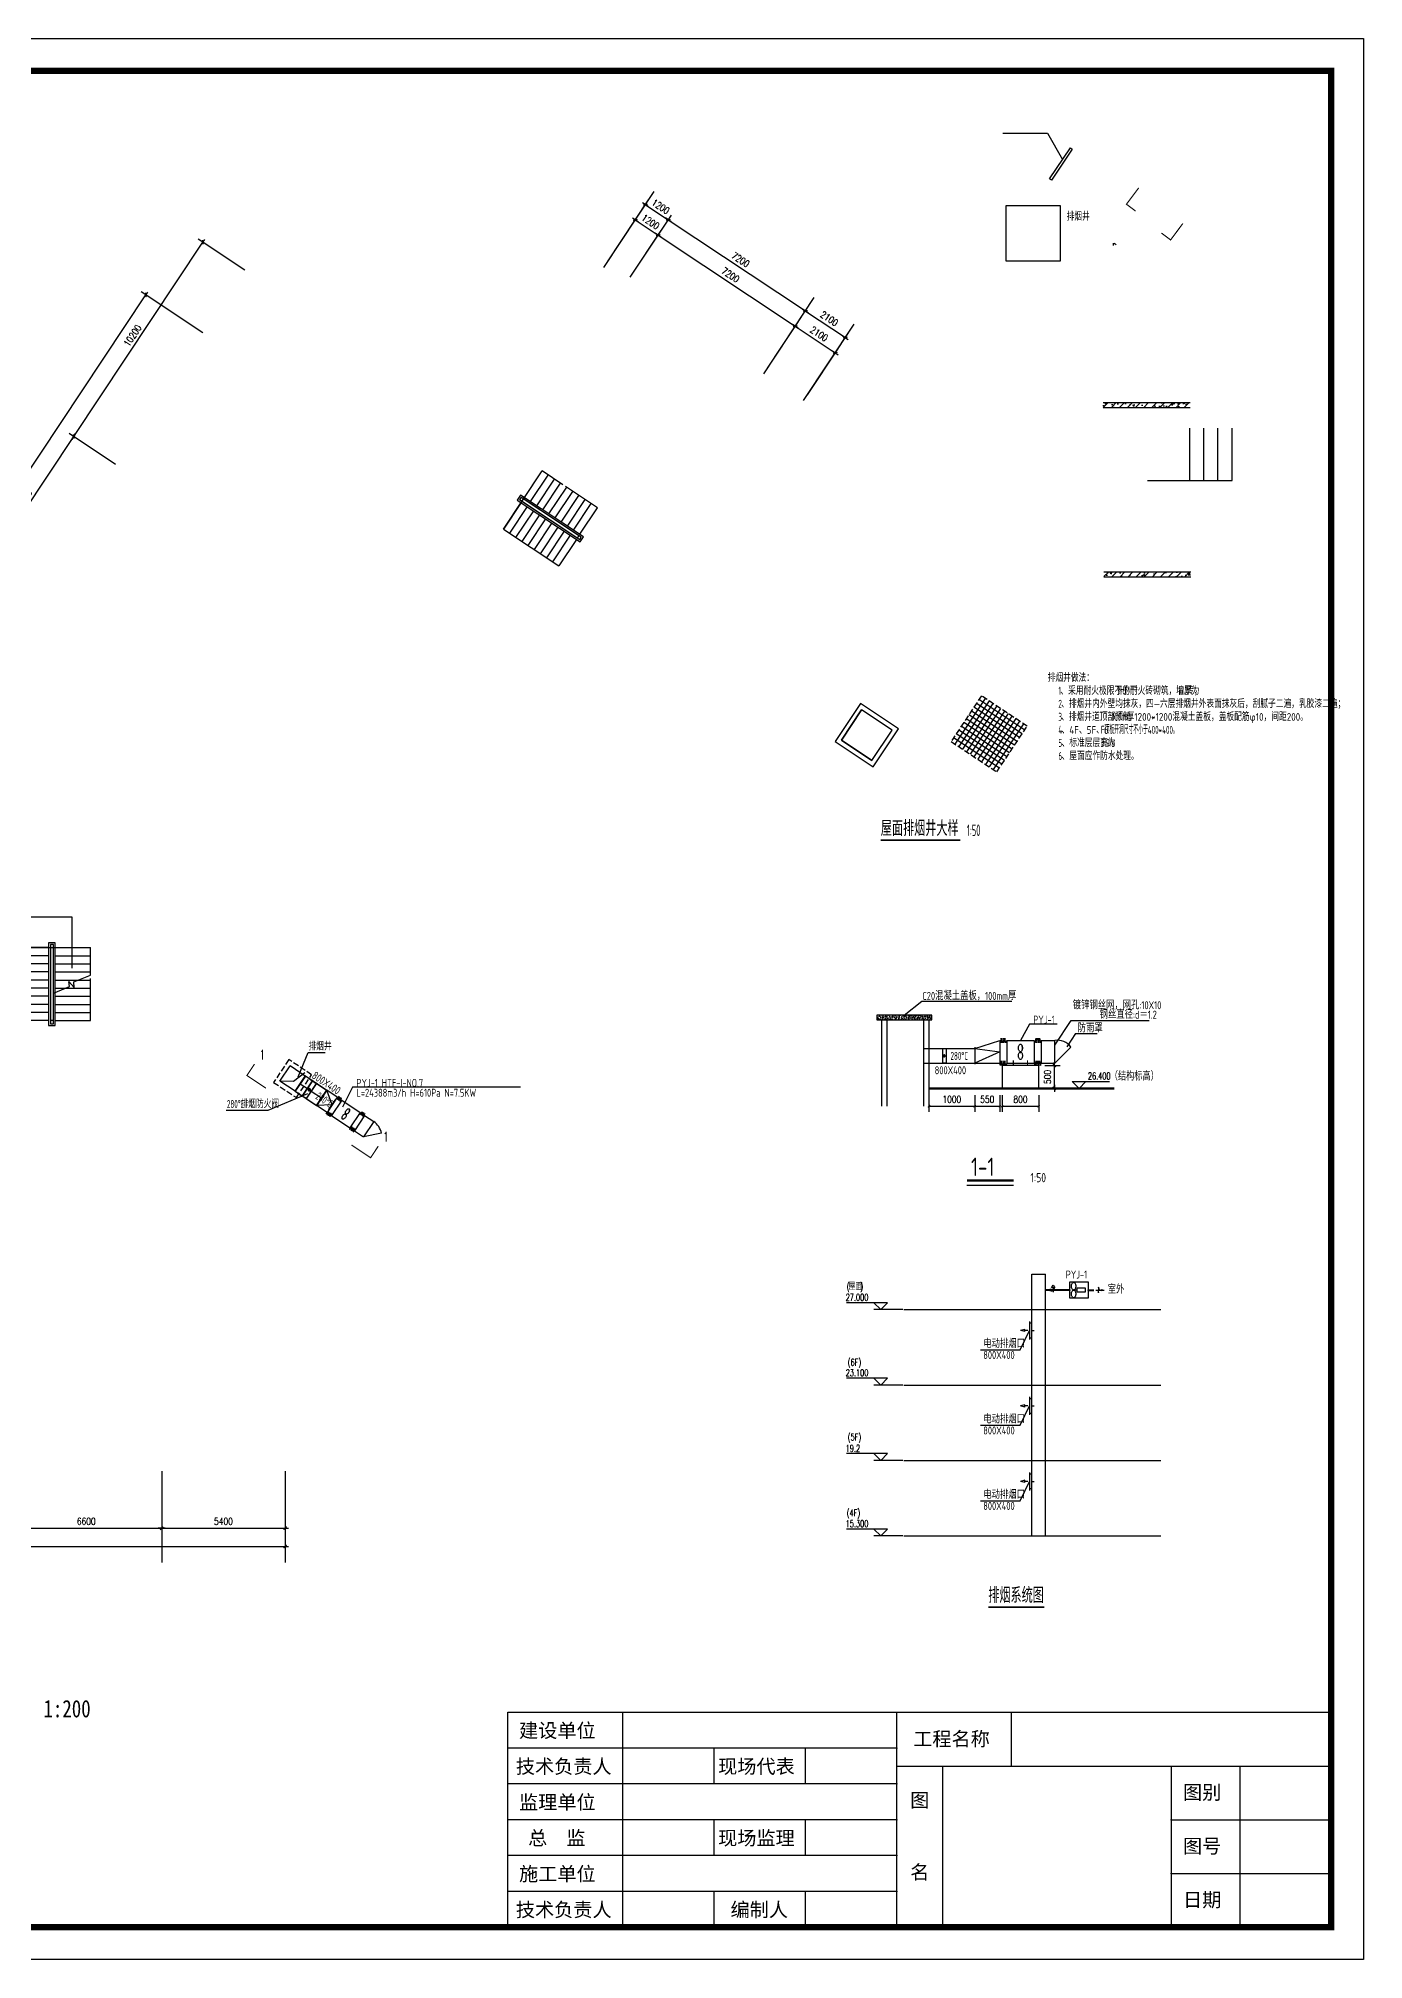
# Model space of a CAD drawing. Extents: x -149393 to 1177518, y -366685 to 296590.
# Drawn here: x 667901 to 725849, y -366143 to -282135 of the extents above; entities that cross this region are included whole.
import ezdxf
from ezdxf.enums import TextEntityAlignment as Align

# ---------------------------------------------------------------- set-up
doc = ezdxf.new("R2010")
doc.units = 0
doc.header["$LTSCALE"] = 1000
doc.header["$MEASUREMENT"] = 0
doc.linetypes.add('CENTER2', pattern=[1.125, 0.75, -0.125, 0.125, -0.125])
doc.linetypes.add('DASH', pattern=[0.35, 0.25, -0.1])
doc.layers.get('0').update_dxf_attribs({"linetype": 'CONTINUOUS'})
doc.layers.get('Defpoints').update_dxf_attribs({"linetype": 'CONTINUOUS'})
for name, color, linetype in [('A-WAL', 2, 'CONTINUOUS'), ('ACS_SFG_FK', 7, 'CONTINUOUS'), ('AXIS', 3, 'CONTINUOUS'), ('COLUMN', 9, 'CONTINUOUS'), ('DIM_ELEV', 3, 'CONTINUOUS'), ('DIM_SYMB', 3, 'CONTINUOUS'), ('DUCT-回风阀门', 7, 'CONTINUOUS'), ('DUCT-排烟中心线', 5, 'CENTER2'), ('DUCT-排烟法兰', 4, 'CONTINUOUS'), ('DUCT-排烟管', 2, 'CONTINUOUS'), ('DUCT-排烟管端线', 4, 'CONTINUOUS'), ('DUCT-排烟阀门', 7, 'CONTINUOUS'), ('DUCT-防排烟管设备', 7, 'CONTINUOUS'), ('JYFK', 2, 'CONTINUOUS'), ('PIPE-空冷凝水', 150, 'CENTER2'), ('PUB_DIM', 3, 'CONTINUOUS'), ('PUB_TEXT', 7, 'CONTINUOUS'), ('PUB_TITLE', 253, 'CONTINUOUS'), ('STAIR', 2, 'CONTINUOUS'), ('TEL_SYMB', 3, 'CONTINUOUS'), ('TH_TEXT', 7, 'CONTINUOUS'), ('WALL', 9, 'CONTINUOUS'), ('通风', 3, 'CONTINUOUS'), ('采暖', 6, 'CONTINUOUS'), ('防排烟', 3, 'CONTINUOUS')]:
    doc.layers.add(name, color=color, linetype=linetype)
doc.layers.add('DUCT-排风管', color=31, linetype='CONTINUOUS', lineweight=40)
doc.styles.add('_TCH_DIM', font='SIMPLEX', dxfattribs={"bigfont": 'GBCBIG'})
doc.styles.add('_TCH_LABEL', font='COMPLEX', dxfattribs={"bigfont": 'GBCBIG'})
doc.styles.add('_TEL_DIM', font='', dxfattribs={"width": 0.8, "height": 3.5})
doc.styles.add('_TXT', font='SIMPLEX.shx', dxfattribs={"width": 0.6})
doc.styles.add('DIM_FONT', font='SIMPLEX.shx', dxfattribs={"width": 0.8})
doc.styles.get("Standard").update_dxf_attribs({"font": 'gbenor.shx', "bigfont": 'gbcbig.shx'})
doc.styles.add('宋体', font='')
doc.styles.add('样式 1', font='TSSDENG', dxfattribs={"width": 0.8, "height": 3000, "bigfont": 'TSSDCHN'})
doc.styles.get('_TEL_DIM').set_extended_font_data('SimSun')
doc.styles.get('宋体').set_extended_font_data('SimSun')
doc.dimstyles.new('DIMN', dxfattribs={"dimtxt": 300, "dimasz": 1, "dimexe": 250, "dimexo": 300, "dimgap": 150, "dimtad": 1, "dimdec": 0, "dimdsep": 46, "dimtxsty": 'DIM_FONT', "dimblk": '_DIMX', "dimcen": 2.5, "dimclrt": 7, "dimadec": 0, "dimazin": 0, "dimtfac": 1, "dimtdec": 0, "dimtix": 1, "dimtmove": 2, "dimatfit": 3, "dimldrblk": '_DIMX', "dimfxl": 1, "dimtolj": 1, "dimarcsym": 0})
doc.dimstyles.new('DIMN$0', dxfattribs={"dimtxt": 300, "dimasz": 1, "dimexe": 250, "dimexo": 300, "dimgap": 150, "dimtad": 1, "dimdec": 0, "dimzin": 0, "dimdsep": 46, "dimtxsty": 'DIM_FONT', "dimblk": '_DIMX', "dimcen": 0.09, "dimclrt": 7, "dimadec": 0, "dimazin": 0, "dimtfac": 1, "dimtdec": 0, "dimtix": 1, "dimtmove": 2, "dimatfit": 3, "dimldrblk": '_DIMX', "dimfxl": 1, "dimtolj": 1, "dimtzin": 0, "dimarcsym": 0})

# ---------------------------------------------------------------- blocks, each defined once
blk = doc.blocks.new('_DIMX')
blk.add_line((-150, 0), (150, 0))
at = {"const_width": 50}
blk.add_lwpolyline([(-70, -70), (70, 70)], dxfattribs=at)
blk = doc.blocks.new('TRUIO')
at = {"layer": '通风'}
for p, q in [((115223, 200785), (115223, 200285)), ((115373, 200785), (115373, 200285)), ((115373, 200785), (115973, 200785)), ((115973, 200785), (115973, 200285)), ((116123, 200785), (116123, 200285)), ((115373, 200285), (115973, 200285))]:
    blk.add_line(p, q, dxfattribs=at)
at = {"layer": '通风', "extrusion": (0, 0, -1)}
for centre, major_axis, start_param, end_param in [((115795, 200619), (165, 0), 3.141593, 3.349067), ((115795, 200619), (-165, 0), -0.207474, 0), ((115795, 200453), (165, 0), 3.141593, 3.349067), ((115795, 200453), (-165, 0), -0.207474, 0), ((115734, 200632), (103, 0), 3.349067, 3.611778), ((115734, 200607), (-103, 0), -0.470186, -0.207474), ((115734, 200465), (103, 0), 3.349067, 3.611778), ((115734, 200440), (-103, 0), -0.470186, -0.207474), ((115696, 200651), (-60.4, 0), 0.470186, 0.886939), ((115696, 200588), (60.4, 0), 2.254653, 2.671407), ((115696, 200484), (-60.4, 0), 0.470186, 0.886939), ((115696, 200421), (60.4, 0), 2.254653, 2.671407), ((115673, 200680), (23, 0), 4.028532, 4.712389), ((115673, 200559), (-23, 0), -1.570796, -0.886939), ((115673, 200513), (23, 0), 4.028532, 4.712389), ((115673, 200392), (-23, 0), -1.570796, -0.886939), ((115673, 200680), (-23, 0), 1.570796, 2.254653), ((115673, 200559), (-23, 0), 4.028532, 4.712389), ((115673, 200513), (23, 0), 4.712389, 5.396246), ((115673, 200392), (23, 0), 0.886939, 1.570796), ((115649, 200651), (60.4, 0), -0.886939, -0.470186), ((115649, 200588), (-60.4, 0), 3.611778, 4.028532), ((115649, 200484), (60.4, 0), -0.886939, -0.470186), ((115649, 200421), (-60.4, 0), 3.611778, 4.028532), ((115611, 200632), (103, 0), -0.470186, -0.207474), ((115611, 200607), (-103, 0), 3.349067, 3.611778), ((115611, 200465), (103, 0), -0.470186, -0.207474), ((115611, 200440), (-103, 0), 3.349067, 3.611778), ((115551, 200619), (-165, 0), 2.934119, 3.141593), ((115551, 200619), (165, 0), 0, 0.207474), ((115551, 200453), (-165, 0), 2.934119, 3.141593), ((115551, 200453), (165, 0), 0, 0.207474)]:
    blk.add_ellipse(centre, major_axis=major_axis, ratio=0.986111, start_param=start_param, end_param=end_param, dxfattribs=at)
at = {"layer": '通风'}
for centre, major_axis, start_param, end_param in [((115611, 200632), (-103, 0), 3.349067, 3.611778), ((115551, 200619), (-165, 0), 3.141593, 3.349067), ((115551, 200619), (165, 0), -0.207474, 0)]:
    blk.add_ellipse(centre, major_axis=major_axis, ratio=0.986111, start_param=start_param, end_param=end_param, dxfattribs=at)
blk.add_point((115673, 200524), dxfattribs=at)
at = {"layer": '采暖'}
for p, q in [((115233, 200735), (115223, 200785)), ((115253, 200835), (115233, 200735)), ((115273, 200735), (115253, 200835)), ((115293, 200835), (115273, 200735)), ((115313, 200735), (115293, 200835)), ((115333, 200835), (115313, 200735)), ((115353, 200735), (115333, 200835)), ((115373, 200785), (115353, 200735)), ((115973, 200785), (115993, 200735)), ((115993, 200735), (116013, 200835)), ((116013, 200835), (116033, 200735)), ((116033, 200735), (116053, 200835)), ((116053, 200835), (116073, 200735)), ((116073, 200735), (116093, 200835)), ((116093, 200835), (116113, 200735)), ((116113, 200735), (116123, 200785)), ((115233, 200235), (115223, 200285)), ((115253, 200335), (115233, 200235)), ((115273, 200235), (115253, 200335)), ((115293, 200335), (115273, 200235)), ((115313, 200235), (115293, 200335)), ((115333, 200335), (115313, 200235)), ((115353, 200235), (115333, 200335)), ((115373, 200285), (115353, 200235)), ((115973, 200285), (115993, 200235)), ((115993, 200235), (116013, 200335)), ((116013, 200335), (116033, 200235)), ((116033, 200235), (116053, 200335)), ((116053, 200335), (116073, 200235)), ((116073, 200235), (116093, 200335)), ((116093, 200335), (116113, 200235)), ((116113, 200235), (116123, 200285))]:
    blk.add_line(p, q, dxfattribs=at)
blk = doc.blocks.new('_ArchTick')
at = {"color": 0, "linetype": 'ByBlock', "const_width": 0.4}
blk.add_lwpolyline([(-0.5, -0.5), (0.5, 0.5)], dxfattribs=at)
blk = doc.blocks.new('*D774')
at = {"layer": 'Defpoints', "color": 0, "transparency": 16777216}
for p in [(706844, -328049), (708844, -328049), (708844, -328825)]:
    blk.add_point(p, dxfattribs=at)
at = {"layer": 'PUB_DIM', "color": 0, "lineweight": -2, "transparency": 16777216}
for p, q in [((706844, -328349), (706844, -329075)), ((708844, -328349), (708844, -329075)), ((706844, -328825), (708844, -328825))]:
    blk.add_line(p, q, dxfattribs=at)
at = {"layer": 'PUB_DIM', "color": 0, "lineweight": -2, "transparency": 16777216, "xscale": 100, "yscale": 100, "zscale": 100, "rotation": 180}
blk.add_blockref('_ArchTick', (706844, -328825), dxfattribs=at)
at = {"layer": 'PUB_DIM', "color": 0, "lineweight": -2, "transparency": 16777216, "xscale": 100, "yscale": 100, "zscale": 100}
blk.add_blockref('_ArchTick', (708844, -328825), dxfattribs=at)
at = {"layer": 'PUB_DIM', "color": 7, "transparency": 16777216, "insert": (707844, -328525), "char_height": 300, "attachment_point": 5, "style": 'DIM_FONT'}
blk.add_mtext('\\A1;1000', dxfattribs=at)
blk = doc.blocks.new('*D679')
at = {"layer": 'Defpoints', "color": 0, "transparency": 16777216}
for p in [(708844, -328049), (709944, -328049), (709944, -328825)]:
    blk.add_point(p, dxfattribs=at)
at = {"layer": 'PUB_DIM', "color": 0, "lineweight": -2, "transparency": 16777216}
for p, q in [((708844, -328349), (708844, -329075)), ((709944, -328349), (709944, -329075)), ((708844, -328825), (709944, -328825))]:
    blk.add_line(p, q, dxfattribs=at)
at = {"layer": 'PUB_DIM', "color": 0, "lineweight": -2, "transparency": 16777216, "xscale": 100, "yscale": 100, "zscale": 100, "rotation": 180}
blk.add_blockref('_ArchTick', (708844, -328825), dxfattribs=at)
at = {"layer": 'PUB_DIM', "color": 0, "lineweight": -2, "transparency": 16777216, "xscale": 100, "yscale": 100, "zscale": 100}
blk.add_blockref('_ArchTick', (709944, -328825), dxfattribs=at)
at = {"layer": 'PUB_DIM', "color": 7, "transparency": 16777216, "insert": (709394, -328525), "char_height": 300, "attachment_point": 5, "style": 'DIM_FONT'}
blk.add_mtext('\\A1;550', dxfattribs=at)
blk = doc.blocks.new('*D775')
at = {"layer": 'Defpoints', "color": 0, "transparency": 16777216}
for p in [(710044, -328049), (711644, -328049), (711644, -328825)]:
    blk.add_point(p, dxfattribs=at)
at = {"layer": 'PUB_DIM', "color": 0, "lineweight": -2, "transparency": 16777216}
for p, q in [((710044, -328349), (710044, -329075)), ((711644, -328349), (711644, -329075)), ((710044, -328825), (711644, -328825))]:
    blk.add_line(p, q, dxfattribs=at)
at = {"layer": 'PUB_DIM', "color": 0, "lineweight": -2, "transparency": 16777216, "xscale": 100, "yscale": 100, "zscale": 100, "rotation": 180}
blk.add_blockref('_ArchTick', (710044, -328825), dxfattribs=at)
at = {"layer": 'PUB_DIM', "color": 0, "lineweight": -2, "transparency": 16777216, "xscale": 100, "yscale": 100, "zscale": 100}
blk.add_blockref('_ArchTick', (711644, -328825), dxfattribs=at)
at = {"layer": 'PUB_DIM', "color": 7, "transparency": 16777216, "insert": (710844, -328525), "char_height": 300, "attachment_point": 5, "style": 'DIM_FONT'}
blk.add_mtext('\\A1;800', dxfattribs=at)
blk = doc.blocks.new('yruiokiio')
for p, q in [((201710, 121442, 2600), (201710, 122072, 2600)), ((201710, 122072, 2600), (201810, 122072, 2600)), ((201810, 122150, 2600), (201810, 121363, 2600)), ((201710, 121757, 2600), (201610, 121757, 2600)), ((201810, 121442, 2600), (201710, 121442, 2600)), ((201879, 121757, 2600), (202022, 121757, 2600)), ((202022, 121707, 2600), (202022, 121806, 2600)), ((202022, 121806, 2600), (202207, 121757, 2600)), ((202022, 121707, 2600), (202207, 121757, 2600))]:
    blk.add_line(p, q)
blk = doc.blocks.new('SFFH3')
for p, q in [((-4, 0.3), (-5.8, 0)), ((-4, -0.3), (-5.8, 0)), ((-4, 0), (-4, 0.3)), ((0, 0), (-4, 0)), ((-4, 0), (-4, -0.3)), ((-1.9, 2), (-1.9, 0)), ((-1.4, 0), (-1.9, 2)), ((-2.4, 0), (-1.9, -2)), ((-1.9, -2), (-1.9, 0))]:
    blk.add_line(p, q)
blk = doc.blocks.new('$轴流风机$00000011')
for p, q in [((-500, 500, 0), (-500, -500, 0)), ((500, 500, 0), (-500, 500, 0)), ((-339, 135, 0), (-339, -135, 0)), ((88, 135, 0), (-339, 135, 0)), ((88, -135, 0), (88, 135, 0)), ((88, 0, 0), (288, 0, 0)), ((500, -500, 0), (500, 500, 0)), ((-500, -500, 0), (500, -500, 0)), ((-339, -135, 0), (88, -135, 0))]:
    blk.add_line(p, q)
for centre, radius, start, end in [((633, 238, 0), 465, 168.11261, 180), ((633, 238, 0), 465, 180, 191.88739), ((462, 274, 0), 291, 153.06034, 168.11261), ((462, 202, 0), 291, 191.88739, 206.93966), ((355, 329, 0), 170, 129.18213, 153.06034), ((355, 148, 0), 170, 206.93966, 230.81787), ((288, 410, 0), 64.8, 90, 129.18213), ((288, 66, 0), 64.8, 230.81787, 270), ((288, 410, 0), 64.8, 50.81787, 90), ((288, 66, 0), 64.8, 270, 309.18213), ((222, 329, 0), 170, 26.93966, 50.81787), ((222, 148, 0), 170, 309.18213, 333.06034), ((115, 274, 0), 291, 11.88739, 26.93966), ((115, 202, 0), 291, 333.06034, 348.11261), ((-56, 238, 0), 465, 0, 11.88739), ((-56, 238, 0), 465, 348.11261, 0), ((633, -238, 0), 465, 168.11261, 180), ((633, -238, 0), 465, 180, 191.88739), ((462, -202, 0), 291, 153.06034, 168.11261), ((462, -274, 0), 291, 191.88739, 206.93966), ((355, -148, 0), 170, 129.18213, 153.06034), ((355, -329, 0), 170, 206.93966, 230.81787), ((288, -66, 0), 64.8, 90, 129.18213), ((288, -410, 0), 64.8, 230.81787, 270), ((288, -66, 0), 64.8, 50.81787, 90), ((288, -410, 0), 64.8, 270, 309.18213), ((222, -148, 0), 170, 26.93966, 50.81787), ((222, -329, 0), 170, 309.18213, 333.06034), ((115, -202, 0), 291, 11.88739, 26.93966), ((115, -274, 0), 291, 333.06034, 348.11261), ((-56, -238, 0), 465, 0, 11.88739), ((-56, -238, 0), 465, 348.11261, 0)]:
    blk.add_arc(centre, radius, start, end)
for p in [(-500, 0, 0), (500, 0, 0)]:
    blk.add_point(p)
blk = doc.blocks.new('_FZHK')
blk.add_lwpolyline([(-0.5, -0.5), (0.5, -0.5), (0.5, 0.5), (-0.5, 0.5)], close=True)
blk = doc.blocks.new('会签栏')
at = {"layer": 'PUB_TITLE', "color": 4, "lineweight": 30}
blk.add_lwpolyline([(-18000, 0), (-18000, 4700), (0, 4700)], dxfattribs=at)
at = {"layer": 'PUB_TITLE', "color": 4}
for points in [[(-15500, 4700), (-15500, 0)], [(-9500, 0), (-9500, 4700)], [(-7000, 4700), (-7000, 3525)], [(-9500, 3917), (-18000, 3917)], [(-13500, 3917), (-13500, 3133)], [(-11500, 3917), (-11500, 3133)], [(-9500, 3525), (0, 3525)], [(-8500, 3525), (-8500, 0)], [(-3500, 3525), (-3500, 0)], [(-2000, 3525), (-2000, 0)], [(-9500, 3133), (-18000, 3133)], [(-9500, 2350), (-18000, 2350)], [(-13500, 2350), (-13500, 1567)], [(-11500, 2350), (-11500, 1567)], [(-3500, 2350), (0, 2350)], [(-9500, 1567), (-18000, 1567)], [(-3500, 1175), (0, 1175)], [(-9500, 783), (-18000, 783)], [(-13500, 783), (-13500, 0)], [(-11500, 783), (-11500, 0)]]:
    blk.add_lwpolyline(points, dxfattribs=at)
at = {"layer": 'PUB_TITLE'}
for p in [(-9500, 3917), (-9500, 3133), (-9500, 2350), (-9500, 1567), (-3500, 1175), (-9500, 783)]:
    blk.add_point(p, dxfattribs=at)
at = {"layer": 'PUB_TITLE', "color": 4}
blk.add_point((-3500, 2350), dxfattribs=at)
at = {"lineweight": -3, "style": '宋体'}
for s, p in [('建设单位', (-17758, 4147)), ('工程名称', (-9140, 3965)), ('技术负责人', (-17828, 3363)), ('现场代表', (-13405, 3363)), ('图', (-9206, 2624)), ('图别', (-3241, 2796)), ('监理单位', (-17758, 2580)), ('总  监', (-17560, 1797)), ('现场监理', (-13405, 1797)), ('图号', (-3241, 1621)), ('施工单位', (-17758, 1013)), ('名', (-9206, 1049)), ('技术负责人', (-17828, 230)), ('编制人', (-13134, 230)), ('日期', (-3241, 446))]:
    blk.add_text(s, height=307, dxfattribs=at).set_placement(p)
blk = doc.blocks.new('dfhgfjghkhjk')
at = {"color": 59}
for p, q in [((1120286.6, -77836.9), (1122062, -77836.9)), ((1122062, -77836.9), (1122062, -80086.5))]:
    blk.add_line(p, q, dxfattribs=at)
at = {"layer": 'AXIS'}
for p, q in [((1145316.4, -49445.7), (1147530, -46114)), ((1152313, -54094.2), (1154526.5, -50762.5)), ((1154062.1, -55256.3), (1156275.7, -51924.6)), ((1125989.2, -102074.4), (1125989.2, -106074.4)), ((1131389.2, -102074.4), (1131389.2, -106074.4))]:
    blk.add_line(p, q, dxfattribs=at)
at = {"layer": 'STAIR', "color": 59}
for p, q in [((1140930.1, -60887.9), (1142623.5, -58339.1)), ((1141849.5, -59504), (1142623.5, -58339.1)), ((1142118.3, -59682.6), (1142892.3, -58517.7)), ((1142387.2, -59861.2), (1143161.1, -58696.3)), ((1143537.7, -58946.5), (1142623.5, -58339.1)), ((1141685.3, -59394.8), (1141539.7, -59613.9)), ((1141539.7, -59613.9), (1144287.6, -61439.6)), ((1141705.3, -59494.3), (1141639.2, -59593.8)), ((1141639.2, -59593.8), (1144267.5, -61340.1)), ((1144433.1, -61220.5), (1141685.3, -59394.8)), ((1144333.7, -61240.6), (1141705.3, -59494.3)), ((1143207.9, -60492.6), (1141809.8, -59563.7)), ((1142656, -60039.8), (1143429.9, -58874.9)), ((1142924.8, -60218.4), (1143698.7, -59053.5)), ((1143193.6, -60397), (1143967.5, -59232.1)), ((1143462.4, -60575.6), (1144236.3, -59410.7)), ((1145042.8, -59946.5), (1143644.7, -59017.7)), ((1143731.2, -60754.2), (1144505.1, -59589.3)), ((1141704, -59723), (1140930.1, -60887.9)), ((1141972.8, -59901.6), (1141198.9, -61066.5)), ((1142241.6, -60080.2), (1141467.7, -61245.1)), ((1142510.4, -60258.8), (1141736.5, -61423.7)), ((1141743.7, -59663.3), (1144163, -61270.7)), ((1142779.3, -60437.4), (1142005.3, -61602.3)), ((1144000, -60932.8), (1144774, -59767.9)), ((1144268.8, -61111.4), (1145042.8, -59946.5)), ((1140930.1, -60887.9), (1143349.4, -62495.3)), ((1143048.1, -60616), (1142274.1, -61780.9)), ((1143316.9, -60794.6), (1142542.9, -61959.5)), ((1143585.7, -60973.2), (1142811.8, -62138.1)), ((1143854.5, -61151.8), (1143080.6, -62316.7)), ((1144229.1, -61171.1), (1143314.9, -60563.7)), ((1144229.1, -61171.1), (1144163, -61270.7)), ((1144267.5, -61340.1), (1144333.7, -61240.6)), ((1144287.6, -61439.6), (1144433.1, -61220.5)), ((1144123.3, -61330.4), (1143349.4, -62495.3)), ((1121044.8, -79185.4), (1119509.2, -79185.4)), ((1119509.2, -79185.4), (1122869.2, -79185.4)), ((1121044.8, -79539.8), (1119509.2, -79539.8)), ((1121333.5, -78968.9), (1121044.8, -78968.9)), ((1121044.8, -78968.9), (1121044.8, -82591.4)), ((1121254.8, -79047.6), (1121123.5, -79047.6)), ((1121123.5, -79047.6), (1121123.5, -82512.6)), ((1121123.5, -79185.4), (1121123.5, -82374.8)), ((1121254.8, -82512.6), (1121254.8, -79047.6)), ((1121254.8, -81028.5), (1121254.8, -79185.4)), ((1121333.5, -82591.4), (1121333.5, -78968.9)), ((1121333.5, -79185.4), (1122869.2, -79185.4)), ((1121333.5, -79539.8), (1122869.2, -79539.8)), ((1122869.2, -80390.6), (1122869.2, -79185.4)), ((1121044.8, -79894.2), (1119509.2, -79894.2)), ((1121044.8, -80248.6), (1119509.2, -80248.6)), ((1121044.8, -80602.9), (1119509.2, -80602.9)), ((1121333.5, -79894.2), (1122869.2, -79894.2)), ((1121333.5, -80248.6), (1122869.2, -80248.6)), ((1121333.5, -80602.9), (1122331.8, -80602.9)), ((1122139.5, -80678.9), (1122869.2, -80390.6)), ((1122331.8, -80602.9), (1122869.2, -80602.9)), ((1122869.2, -82374.8), (1122869.2, -80531.7)), ((1121044.8, -80957.3), (1119509.2, -80957.3)), ((1121044.8, -81311.7), (1119509.2, -81311.7)), ((1121254.8, -81169.6), (1121960.1, -80890.9)), ((1121254.8, -82374.8), (1121254.8, -81169.6)), ((1121333.5, -80957.3), (1121792.1, -80957.3)), ((1121333.5, -81311.7), (1122869.2, -81311.7)), ((1121792.1, -80957.3), (1122869.2, -80957.3)), ((1121960.1, -80890.9), (1121933.3, -80658.3)), ((1121933.3, -80658.3), (1122167.5, -80922.4)), ((1122167.5, -80922.4), (1122139.5, -80678.9)), ((1121044.8, -81666.1), (1119509.2, -81666.1)), ((1121044.8, -82020.4), (1119509.2, -82020.4)), ((1121333.5, -81666.1), (1122869.2, -81666.1)), ((1121333.5, -82020.4), (1122869.2, -82020.4)), ((1121044.8, -82374.8), (1119509.2, -82374.8)), ((1121044.8, -82591.4), (1121333.5, -82591.4)), ((1121254.8, -82374.8), (1121123.5, -82374.8)), ((1121123.5, -82512.6), (1121254.8, -82512.6)), ((1121333.5, -82374.8), (1122869.2, -82374.8))]:
    blk.add_line(p, q, dxfattribs=at)
at = {"layer": 'TEL_SYMB', "color": 59}
for points in [[(1144770.4, -60648.1, 0, 0, 0), (1143859.4, -60042.9, 95.6, 0, 0), (1143560.7, -59844.4, 0, 0, 0)], [(1122062, -78577.4, 0, 0, 0), (1122062, -79778.3, 105, 0, 0), (1122062, -80172, 0, 0, 0)], [(1122062, -82552, 0, 0, 0), (1122062, -81351.1, 105, 0, 0), (1122062, -80957.3, 0, 0, 0)]]:
    blk.add_lwpolyline(points, format="xyseb", dxfattribs=at)
at = {"layer": 'AXIS'}
for p1, p2, distance in [((1145316.4, -49445.7), (1146315.9, -50109.7), 3300), ((1145316.4, -49445.7), (1146315.9, -50109.7), 2500), ((1146315.9, -50109.7), (1152313, -54094.2), 3300), ((1146315.9, -50109.7), (1152313, -54094.2), 2500), ((1124225.9, -58217.8), (1129870.5, -49722), 2500), ((1116589.1, -69712.2), (1128044.3, -52470.7), 3300), ((1152313, -54094.2), (1154062.1, -55256.3), 3300), ((1152313, -54094.2), (1154062.1, -55256.3), 2500), ((1120407.5, -63965), (1124225.9, -58217.8), 2500), ((1107389.2, -102074.4), (1131389.2, -102074.4), -3300), ((1119389.2, -102074.4), (1125989.2, -102074.4), -2500), ((1125989.2, -102074.4), (1131389.2, -102074.4), -2500)]:
    blk.add_aligned_dim(p1=p1, p2=p2, distance=distance, dimstyle='DIMN', dxfattribs=at).render()

msp = doc.modelspace()

# ---------------------------------------------------------------- hatches: boundary and pattern name
h = msp.add_hatch()
h.set_pattern_fill('钢筋混凝土', color=256, scale=100)
h.set_pattern_definition([(45, (474159.18, -298164.95), (-176.7767, 176.7767), []), (50, (474159.2, -298164.95), (717.2602, -62.7521), [75, -825]), (355, (474159.2, -298164.95), (-138.7513, 752.1921), [60, -660]), (100.4514, (474218.96, -298170.2), (578.5094, 689.4395), [63.7402, -701.1421]), (46.1842, (474159.2, -297964.95), (1067.241, -165.519), [112.5, -1237.5]), (96.6356, (474248.1, -297978.7), (934.6627, 974.118), [95.6103, -1051.713]), (351.1842, (474159.2, -297965), (934.662, 974.1186), [90, -990]), (21, (474259.2, -298014.95), (596.907, -402.6189), [75, -825]), (326, (474259.2, -298014.95), (243.3153, 725.15), [60, -660]), (71.4514, (474308.9, -298048.5), (840.2226, 322.5305), [63.7402, -701.1421]), (37.5, (474159.18, -298164.95), (12.15986, 332.89385), [0, -652, 0, -670, 0, -662.5]), (7.5, (474159.2, -298164.95), (263.06954, 394.4117), [0, -382, 0, -637, 0, -252.5]), (327.5, (473936.18, -298164.95), (533.82244, -22.55487), [0, -250, 0, -780, 0, -1035]), (317.5, (473836.2, -298164.95), (583.1862, 100.105), [0, -325, 0, -518, 0, -735])])
h.paths.add_polyline_path([(718267.2, -298074.2), (714462.5, -298074.2), (714462.5, -298274.2), (718267.2, -298274.2)])
h.paths.add_polyline_path([(718299.9, -305474.2), (714495.1, -305474.2), (714495.1, -305674.2), (718299.9, -305674.2)])
h = msp.add_hatch()
h.set_pattern_fill('混凝土', color=256, scale=20)
h.set_pattern_definition([(50, (98804.64, -334198.67), (143.452037, -12.550427), [15, -165]), (355, (98804.64, -334198.67), (-27.750267, 150.438427), [12, -132]), (100.4514, (98816.6, -334199.71), (115.701876, 137.887908), [12.748038, -140.228422]), (46.1842, (98804.64, -334158.67), (213.44821, -33.103803), [22.5, -247.5]), (96.6356, (98822.43, -334161.43), (186.93254, 194.823574), [19.12206, -210.3426]), (351.1842, (98804.64, -334158.67), (186.93239, 194.82372), [18, -198]), (21, (98824.64, -334168.67), (119.38141, -80.523778), [15, -165]), (326, (98824.64, -334168.67), (48.663066, 145.03001), [12, -132]), (71.4514, (98834.59, -334175.38), (168.044526, 64.5061), [12.748038, -140.228422]), (37.5, (98804.64, -334198.667), (2.431971, 66.5787708), [0, -130.4, 0, -134, 0, -132.5]), (7.5, (98804.64, -334198.67), (52.6139075, 78.882342), [0, -76.4, 0, -127.4, 0, -50.5]), (327.5, (98760.04, -334198.67), (106.764487, -4.5109743), [0, -50, 0, -156, 0, -207]), (317.5, (98740.04, -334198.67), (116.637234, 20.020996), [0, -65, 0, -103.6, 0, -147])])
h.paths.add_polyline_path([(706964.4, -325048.6), (706964.4, -324848.6), (704564.4, -324848.6), (704564.4, -325048.6)])

# ---------------------------------------------------------------- linework, layer by layer
for p, q in [((718267.2, -298074.2), (714462.5, -298074.2)), ((714462.5, -298274.2), (718267.2, -298274.2)), ((718299.9, -305474.2), (714495.1, -305474.2)), ((714495.1, -305674.2), (718299.9, -305674.2))]:
    msp.add_line(p, q)
at = {"color": 252}
for p, q in [((713407.8, -328048.6), (713107.8, -327748.6)), ((713107.8, -327748.6), (714735.6, -327748.6)), ((713407.8, -328048.6), (713707.8, -327748.6))]:
    msp.add_line(p, q, dxfattribs=at)
for points in [[(710075.5, -286281.2), (712026.6, -286281.2), (712685.6, -287429.8)], [(714902.2, -291094.8), (714902.2, -291194.8)], [(714947.6, -291094.8), (715030.2, -291151.1)], [(718247.3, -301462.8), (718247.3, -299184.2)], [(718863.6, -301462.8), (718863.6, -299184.2)], [(719479.9, -301462.8), (719479.9, -299184.2)], [(720096.1, -301462.8), (720096.1, -299184.2)], [(716407.1, -301462.8), (720096.1, -301462.8)], [(705764.4, -324848.6), (706536.4, -324233.9), (710466.4, -324233.9)], [(679256.3, -327544.7), (679694.2, -326480.3), (680445.7, -326480.3)], [(679544.1, -327371.1), (679544.1, -327371.1), (679054.6, -327745.5), (678463.3, -327732.9)], [(679665.8, -328289.5), (677926.7, -329020.9), (676105.6, -329020.9)]]:
    msp.add_lwpolyline(points)
msp.add_lwpolyline([(713027.4, -286915.4), (713110.7, -286970.8), (712203.1, -288336.8), (712119.8, -288281.4)], close=True)
msp.add_arc((682025.6, -330228.8), 909.3, 14.208113, 53.591887)
at = {"layer": 'DIM_ELEV'}
for p, q in [((705033.1, -337419.8), (703233.1, -337419.8)), ((704733.1, -337719.8), (704433.1, -337419.8)), ((704733.1, -337719.8), (705033.1, -337419.8)), ((705701.9, -337719.8), (704433.1, -337719.8)), ((705033.1, -340719.8), (703233.1, -340719.8)), ((704733.1, -341019.8), (704433.1, -340719.8)), ((705701.9, -341019.8), (704433.1, -341019.8)), ((704733.1, -341019.8), (705033.1, -340719.8)), ((705033.1, -344019.8, -5541.1), (703233.1, -344019.8, -5541.1)), ((704733.1, -344319.8, -5541.1), (704433.1, -344019.8, -5541.1)), ((705701.9, -344319.8, -5541.1), (704433.1, -344319.8, -5541.1)), ((704733.1, -344319.8, -5541.1), (705033.1, -344019.8, -5541.1)), ((705033.1, -347319.8), (703233.1, -347319.8)), ((704733.1, -347619.8), (704433.1, -347319.8)), ((705701.9, -347619.8), (704433.1, -347619.8)), ((704733.1, -347619.8), (705033.1, -347319.8))]:
    msp.add_line(p, q, dxfattribs=at)
at = {"layer": 'DIM_SYMB'}
for points, const_width in [([(716016.4, -288669.9), (715481.3, -289385.6), (715881.7, -289685)], 50), ([(717010.2, -290645.3), (717410.7, -290944.7), (717945.8, -290229)], 50), ([(704737.7, -317195.9), (708221.3, -317195.9)], 70), ([(677849.3, -328037.9), (677016.4, -327484.5), (677348.4, -326984.7)], 50), ([(682759.4, -330579.8), (682427.3, -331079.5), (681594.4, -330526.2)], 50), ([(709437.7, -350734.2), (711893.6, -350734.2)], 70)]:
    msp.add_lwpolyline(points, dxfattribs=dict(at, const_width=const_width))
at = {"layer": 'DUCT-回风阀门'}
for p, q in [((679598.9, -328487.4), (679332.3, -328310.3)), ((679775, -327644), (680041.6, -327821))]:
    msp.add_line(p, q, dxfattribs=at)
at = {"layer": 'DUCT-排烟中心线'}
for p, q in [((679352.1, -327843.2), (679663.3, -328051.5)), ((679829.9, -328163), (680282.9, -328466.2))]:
    msp.add_line(p, q, dxfattribs=at)
at = {"layer": 'DUCT-排烟法兰'}
for p, q in [((679902.6, -327694.2), (679424.2, -328408.9)), ((680069, -327805.6), (679590.6, -328520.3)), ((680514.6, -328117.3), (680055.3, -328808.6)), ((680597.9, -328986.1), (680888.5, -328548.8))]:
    msp.add_line(p, q, dxfattribs=at)
at = {"layer": 'DUCT-排烟管'}
for p, q in [((708844.4, -326308.6), (709944.4, -325948.6)), ((711744.4, -325948.6), (712344.3, -325948.6)), ((712344.3, -326948.6), (712344.3, -325948.6)), ((706604.4, -326308.6), (708844.4, -326308.6)), ((707430.4, -326307), (707590.4, -326306.8)), ((708844.4, -326308.6), (709944.4, -326448.6)), ((709944.4, -326448.6), (708844.4, -326948.6)), ((712344.3, -326948.6), (713051.4, -326241.5)), ((679574.6, -327510.8), (679129.6, -328175.6)), ((679573.5, -327510.1), (679130.8, -328176.4)), ((680511.5, -328133.2), (679573.5, -327510.1)), ((679885.8, -327719.1), (679574.6, -327510.8)), ((706604.4, -326948.6), (709944.4, -326948.6)), ((707591.1, -326946.8), (707431.1, -326947)), ((711444.4, -326948.6), (712344.3, -326948.6)), ((679129.6, -328175.6), (679440.8, -328383.9)), ((679130.8, -328176.4), (680068.7, -328799.6)), ((679607.2, -328495.3), (679441, -328384)), ((679886, -327719.2), (680052.2, -327830.5)), ((680505.4, -328133.8), (680052.4, -327830.6)), ((680060.4, -328798.6), (680505.4, -328133.8)), ((680964.5, -328434.2), (680506.4, -328129.9)), ((680743.1, -328767.4), (680506.4, -328129.9)), ((679607.4, -328495.4), (680060.4, -328798.6)), ((680743.1, -328767.4), (680063.7, -328796.2)), ((680521.8, -329100.6), (680063.7, -328796.2))]:
    msp.add_line(p, q, dxfattribs=at)
msp.add_arc((712454.7, -326682.9), 742.3, 36.492809, 98.38734, dxfattribs=at)
at = {"layer": 'DUCT-排烟管端线'}
for p, q in [((707430.4, -326307), (707431.1, -326947)), ((707590.4, -326306.8), (707591.1, -326946.8)), ((679440.8, -328383.9), (679885.8, -327719.1)), ((679886, -327719.2), (679441, -328384)), ((680052.2, -327830.5), (679607.2, -328495.3)), ((680052.4, -327830.6), (679607.4, -328495.4)), ((680063.5, -328796.1), (680506.2, -328129.8)), ((680506.4, -328129.9), (680063.7, -328796.2)), ((680604.8, -328975.6), (680881.5, -328559.2))]:
    msp.add_line(p, q, dxfattribs=at)
at = {"layer": 'DUCT-排烟阀门'}
for p, q in [((707440.8, -326627), (707580.8, -326626.8)), ((707471.7, -326618.6), (707470.9, -326624.2)), ((707470.9, -326624.2), (707470.9, -326629.8)), ((707470.9, -326629.8), (707471.7, -326635.3)), ((707473.2, -326613.3), (707471.7, -326618.6)), ((707471.7, -326635.3), (707473.2, -326640.6)), ((707475.5, -326608.2), (707473.2, -326613.3)), ((707473.2, -326640.6), (707475.5, -326645.7)), ((707478.4, -326603.4), (707475.5, -326608.2)), ((707475.5, -326645.7), (707478.5, -326650.5)), ((707482, -326599.2), (707478.4, -326603.4)), ((707478.5, -326650.5), (707482, -326654.7)), ((707486.1, -326595.4), (707482, -326599.2)), ((707482, -326654.7), (707486.2, -326658.5)), ((707490.8, -326592.3), (707486.1, -326595.4)), ((707486.2, -326658.5), (707490.8, -326661.6)), ((707495.8, -326589.8), (707490.8, -326592.3)), ((707490.8, -326661.6), (707495.8, -326664)), ((707501.1, -326588.1), (707495.8, -326589.8)), ((707495.8, -326664), (707501.2, -326665.7)), ((707506.6, -326587.1), (707501.1, -326588.1)), ((707501.2, -326665.7), (707506.7, -326666.7)), ((707512.1, -326586.9), (707506.6, -326587.1)), ((707506.7, -326666.7), (707512.2, -326666.9)), ((707517.7, -326587.5), (707512.1, -326586.9)), ((707512.2, -326666.9), (707517.8, -326666.3)), ((707523.1, -326588.9), (707517.7, -326587.5)), ((707517.8, -326666.3), (707523.2, -326664.9)), ((707528.3, -326590.9), (707523.1, -326588.9)), ((707523.2, -326664.9), (707528.4, -326662.8)), ((707533.1, -326593.7), (707528.3, -326590.9)), ((707528.4, -326662.8), (707533.2, -326660.1)), ((707537.5, -326597.2), (707533.1, -326593.7)), ((707533.2, -326660.1), (707537.6, -326656.6)), ((707541.4, -326601.2), (707537.5, -326597.2)), ((707537.6, -326656.6), (707541.5, -326652.6)), ((707544.7, -326605.7), (707541.4, -326601.2)), ((707541.5, -326652.6), (707544.7, -326648.1)), ((707547.3, -326610.6), (707544.7, -326605.7)), ((707544.7, -326648.1), (707547.4, -326643.1)), ((707549.2, -326615.8), (707547.3, -326610.6)), ((707547.4, -326643.1), (707549.3, -326637.9)), ((707550.4, -326621.3), (707549.2, -326615.8)), ((707549.3, -326637.9), (707550.4, -326632.4)), ((707550.8, -326626.9), (707550.4, -326621.3)), ((707550.4, -326632.4), (707550.8, -326626.9)), ((679673.9, -328058.6), (679819.3, -328155.9)), ((679696.8, -328102.9), (679696.6, -328109.2)), ((679696.6, -328109.2), (679697.3, -328115.4)), ((679697.7, -328096.7), (679696.8, -328102.9)), ((679697.3, -328115.4), (679698.7, -328121.5)), ((679699.4, -328090.7), (679697.7, -328096.7)), ((679698.7, -328121.5), (679700.8, -328127.4)), ((679701.9, -328084.9), (679699.4, -328090.7)), ((679700.8, -328127.4), (679703.7, -328133)), ((679705, -328079.4), (679701.9, -328084.9)), ((679703.7, -328133), (679707.3, -328138.2)), ((679708.9, -328074.5), (679705, -328079.4)), ((679707.3, -328138.2), (679711.5, -328142.9)), ((679713.3, -328070), (679708.9, -328074.5)), ((679711.5, -328142.9), (679716.2, -328147)), ((679718.2, -328066.1), (679713.3, -328070)), ((679716.2, -328147), (679721.4, -328150.5)), ((679723.6, -328062.9), (679718.2, -328066.1)), ((679721.4, -328150.5), (679727.1, -328153.3)), ((679729.3, -328060.3), (679723.6, -328062.9)), ((679727.1, -328153.3), (679733, -328155.4)), ((679735.3, -328058.5), (679729.3, -328060.3)), ((679733, -328155.4), (679739.1, -328156.7)), ((679741.5, -328057.5), (679735.3, -328058.5)), ((679739.1, -328156.7), (679745.4, -328157.2)), ((679747.8, -328057.3), (679741.5, -328057.5)), ((679745.4, -328157.2), (679751.7, -328157)), ((679754.1, -328057.8), (679747.8, -328057.3)), ((679751.7, -328157), (679757.8, -328156)), ((679760.2, -328059.1), (679754.1, -328057.8)), ((679757.8, -328156), (679763.9, -328154.2)), ((679766.1, -328061.2), (679760.2, -328059.1)), ((679763.9, -328154.2), (679769.6, -328151.6)), ((679771.7, -328064), (679766.1, -328061.2)), ((679769.6, -328151.6), (679775, -328148.4)), ((679777, -328067.5), (679771.7, -328064)), ((679775, -328148.4), (679779.9, -328144.5)), ((679781.7, -328071.7), (679777, -328067.5)), ((679779.9, -328144.5), (679784.3, -328140.1)), ((679785.9, -328076.3), (679781.7, -328071.7)), ((679784.3, -328140.1), (679788.1, -328135.1)), ((679789.5, -328081.5), (679785.9, -328076.3)), ((679788.1, -328135.1), (679791.3, -328129.6)), ((679792.3, -328087.1), (679789.5, -328081.5)), ((679791.3, -328129.6), (679793.8, -328123.9)), ((679794.5, -328093), (679792.3, -328087.1)), ((679793.8, -328123.9), (679795.5, -328117.8)), ((679795.9, -328099.1), (679794.5, -328093)), ((679795.5, -328117.8), (679796.4, -328111.6)), ((679796.6, -328105.3), (679795.9, -328099.1)), ((679796.4, -328111.6), (679796.6, -328105.3))]:
    msp.add_line(p, q, dxfattribs=at)
at = {"layer": 'DUCT-排风管'}
for p, q in [((712998.7, -336864.8, -5541.1), (711942.7, -336864.8, -5541.1)), ((713798.7, -336864.8, -5541.1), (714060.4, -336864.8, -5541.1))]:
    msp.add_line(p, q, dxfattribs=at)
at = {"layer": 'JYFK'}
for p, q in [((712149, -336807, -5541.1), (712149, -336920.4, -5541.1)), ((712340.4, -336792.8, -5541.1), (712200, -336933.2, -5541.1)), ((712276.2, -336766.2, -5541.1), (712276.2, -336964.8, -5541.1))]:
    msp.add_line(p, q, dxfattribs=at)
at = {"layer": 'JYFK', "elevation": -5541.1}
msp.add_lwpolyline([(712341.9, -336765.1), (712206.4, -336765.1), (712274.2, -336647.9)], close=True, dxfattribs=at)
at = {"layer": 'JYFK', "const_width": 38.5, "elevation": -5541.1}
msp.add_lwpolyline([(712292, -336864.8, -1), (712253.5, -336864.8, -1)], format="xyb", close=True, dxfattribs=at)
at = {"layer": 'PIPE-空冷凝水'}
msp.add_line((709944.4, -326448.6), (709944.4, -326448.6), dxfattribs=at)
at = {"layer": 'PUB_DIM'}
msp.add_line((708844.4, -326251.6), (708844.4, -326993.6), dxfattribs=at)
at = {"layer": 'PUB_DIM', "color": 0, "const_width": 100, "elevation": 6000}
msp.add_lwpolyline([(708502.8, -332074.7), (710546.7, -332074.7)], dxfattribs=at)
at = {"layer": 'PUB_TEXT', "elevation": 6000}
msp.add_lwpolyline([(708499.8, -332274.6), (710543.7, -332274.6)], dxfattribs=at)
at = {"layer": 'PUB_TITLE'}
msp.add_lwpolyline([(607049.5, -282134.7), (725849.5, -282134.7), (725849.5, -366143.3), (607049.5, -366143.3)], close=True, dxfattribs=at)
at = {"layer": 'PUB_TITLE', "const_width": 270.7}
msp.add_lwpolyline([(614120.9, -283549), (724435.2, -283549), (724435.2, -364729), (614120.9, -364729), (614120.9, -283549)], close=True, dxfattribs=at)
at = {"layer": 'WALL'}
for p, q in [((703844.1, -311216.1), (702737.3, -312881.9)), ((703900, -311493.3), (703014.5, -312826)), ((703014.5, -312826), (703900, -311493.3)), ((705509.9, -312322.9), (703844.1, -311216.1)), ((705232.6, -312378.8), (703900, -311493.3)), ((704347.2, -313711.4), (705232.6, -312378.8)), ((704403.1, -313988.7), (705509.9, -312322.9)), ((702737.3, -312881.9), (704403.1, -313988.7)), ((703014.5, -312826), (704347.2, -313711.4)), ((704347.2, -313711.4), (703014.5, -312826))]:
    msp.add_line(p, q, dxfattribs=at)
at = {"layer": 'WALL', "linetype": 'DASH'}
for points in [[(711139.8, -312211.3), (709141.1, -310882.8), (707812.3, -312881.9), (709811.7, -314210.3), (711139.8, -312211.3)], [(679849.6, -327453.4), (678850.2, -326789.2), (678185.9, -327788.7), (679185.6, -328452.9), (679849.6, -327453.4)]]:
    msp.add_lwpolyline(points, dxfattribs=at)
at = {"layer": 'WALL'}
for points in [[(709307.6, -310993.5), (707979.3, -312992.9)], [(709474.2, -311104.2), (708145.9, -313103.5)], [(709640.8, -311214.9), (708312.5, -313214.2)], [(709807.4, -311325.6), (708479, -313324.9)], [(709974, -311436.2), (708645.6, -313435.6)], [(710697, -312877.6), (708698.2, -311549.1)], [(710807.7, -312711), (708809, -311382.5)], [(710140.6, -311546.9), (708812.2, -313546.2)], [(710918.4, -312544.5), (708919.7, -311215.9)], [(710307.2, -311657.6), (708978.8, -313656.9)], [(711029.2, -312377.9), (709030.4, -311049.4)], [(710143.5, -313710.4), (708144.7, -312381.9)], [(710254.2, -313543.9), (708255.4, -312215.3)], [(710364.9, -313377.3), (708366.1, -312048.8)], [(710364.9, -313377.3), (708366.1, -312048.8)], [(710475.6, -313210.7), (708476.8, -311882.2)], [(710586.3, -313044.2), (708587.5, -311715.6)], [(710473.7, -311768.3), (709145.4, -313767.6)], [(710640.3, -311878.9), (709312, -313878.3)], [(710806.9, -311989.6), (709478.6, -313989)], [(710973.5, -312100.3), (709645.1, -314099.6)], [(709922.1, -314043.6), (707923.3, -312715)], [(710032.8, -313877), (708034, -312548.4)], [(679129.6, -328175.6), (678463.3, -327732.9), (678906, -327066.6)], [(679129.6, -328175.6), (679572.4, -327509.3), (678906, -327066.6)]]:
    msp.add_lwpolyline(points, dxfattribs=at)
msp.add_lwpolyline([(704564.4, -325048.6), (706964.4, -325048.6), (706964.4, -324848.6), (704564.4, -324848.6)], close=True, dxfattribs=at)
at = {"layer": '通风'}
for p, q in [((704764.4, -325048.6), (704764.4, -328831.6)), ((705004.4, -325048.6), (705004.4, -328831.6)), ((706604.4, -325048.6), (706604.4, -328831.6)), ((706844.4, -325048.6), (706844.4, -328831.6)), ((711233.6, -325232.6, -3000), (710844.4, -325948.6)), ((712453.6, -325232.6, -3000), (711233.6, -325232.6, -3000)), ((681637.9, -327997.2), (681202.3, -328863.1, 3000)), ((688984.4, -327997.2), (681637.9, -327997.2)), ((682165.2, -329231.2), (682565.3, -329497.1)), ((681722.1, -329898.1), (682122.2, -330163.9)), ((682565.3, -329497.1), (682122.2, -330163.9)), ((682907.1, -330005.7), (682122.2, -330163.9)), ((711342.7, -347619.8, -5541.1), (711342.7, -336169.7, -5541.1)), ((711342.7, -336169.7, -5541.1), (711942.7, -336169.7, -5541.1)), ((711468, -336169.7, -5541.1), (711817.3, -336169.7, -5541.1)), ((711942.7, -347619.8, -5541.1), (711942.7, -336169.7, -5541.1)), ((710834.6, -339476.6), (711242.7, -338634.8, -5541.1)), ((709092.1, -339476.6), (710834.6, -339476.6)), ((710834.6, -342776.6), (711242.7, -341934.8, -5541.1)), ((709092.1, -342776.6), (710834.6, -342776.6)), ((710834.6, -346076.6), (711242.7, -345234.8, -5541.1)), ((709092.1, -346076.6), (710834.6, -346076.6))]:
    msp.add_line(p, q, dxfattribs=at)
at = {"layer": '通风', "color": 7}
for p, q in [((712344.3, -326160.1), (713065.2, -325074.9)), ((713065.2, -325074.9), (716470.4, -325074.9)), ((713254.6, -325644.8), (712875, -326233.9)), ((713254.6, -325644.8), (714194.4, -325644.8))]:
    msp.add_line(p, q, dxfattribs=at)
at = {"layer": '通风', "color": 8}
for p, q in [((705740.2, -337719.8, -5541.1), (716979.5, -337719.8, -5541.1)), ((705740.2, -341019.8, -5541.1), (716979.5, -341019.8, -5541.1)), ((705740.2, -344319.8, -5541.1), (716979.5, -344319.8, -5541.1)), ((705740.2, -347619.8, -5541.1), (716979.5, -347619.8, -5541.1))]:
    msp.add_line(p, q, dxfattribs=at)
at = {"layer": '通风'}
msp.add_lwpolyline([(710044.4, -328048.6), (711644.4, -328048.6), (711644.4, -327048.6), (710044.4, -327048.6)], close=True, dxfattribs=at)
at = {"layer": '通风', "const_width": 100}
msp.add_lwpolyline([(706844.4, -328048.6), (714950.6, -328048.6)], dxfattribs=at)
at = {"layer": '防排烟', "const_width": 50}
for points in [[(710384.4, -327048.6), (710534.4, -327048.6), (710534.4, -326821.9)], [(711304.3, -327048.6), (711154.3, -327048.6), (711154.3, -326821.9)]]:
    msp.add_lwpolyline(points, dxfattribs=at)

# ---------------------------------------------------------------- block references
msp.add_blockref('dfhgfjghkhjk', (-452697.5, -242708.3))
at = {"layer": 'ACS_SFG_FK', "xscale": 62.5, "yscale": 62.5, "zscale": 1.25, "rotation": 180}
msp.add_blockref('SFFH3', (714144.8, -336864.4, -5541.1), dxfattribs=at)
at = {"layer": 'COLUMN', "color": 59, "xscale": 2400, "yscale": 2400, "zscale": 2400}
msp.add_blockref('_FZHK', (711399.3, -290658.1), dxfattribs=at)
at = {"layer": 'DUCT-防排烟管设备', "xscale": -0.8000000000465661, "yscale": 0.7099999999918509, "zscale": 710}
msp.add_blockref('$轴流风机$00000011', (713398.7, -336864.8, -5541.1), dxfattribs=at)
at = {"layer": 'WALL', "xscale": 2, "yscale": 2, "zscale": 2}
msp.add_blockref('会签栏', (724435.2, -364729), dxfattribs=at)
at = {"layer": '通风', "xscale": 2, "yscale": 2, "zscale": 2}
msp.add_blockref('TRUIO', (479498.9, -727519.6), dxfattribs=at)
at = {"layer": '通风', "xscale": 1.601250948725072, "yscale": 1.601250948725072, "zscale": 1.601250948725072, "rotation": 326.3999999999923}
msp.add_blockref('TRUIO', (349370.6, -494123.5), dxfattribs=at)
at = {"layer": '通风', "xscale": -1}
for p in [(913052.4, -460391.4, -8141.1), (913052.4, -463691.4, -8141.1), (913052.4, -466991.4, -8141.1)]:
    msp.add_blockref('yruiokiio', p, dxfattribs=at)

# ---------------------------------------------------------------- texts
at = {"color": 252, "style": '_TXT', "width": 0.6}
msp.add_text('26.400', height=300, dxfattribs=at).set_placement((713796.3, -327655.3))
at = {"layer": 'A-WAL', "color": 0, "style": '_TCH_DIM'}
msp.add_text('（结构标高）', height=357.45, dxfattribs=at).set_placement((714751, -327700))
at = {"layer": 'DIM_ELEV', "color": 7}
for s, style, width, p in [('(', '_TXT', 0.6, (703247.3, -336862.4)), ('屋面', '样式 1', 0.8, (703321.5, -336862.4)), (')', '_TXT', 0.6, (703840.5, -336862.4)), ('27.000', '_TXT', 0.6, (703203.1, -337334)), ('(6F)', '_TXT', 0.6, (703290.3, -340173.2)), ('23.100', '_TXT', 0.6, (703203.1, -340634)), ('(5F)', '_TXT', 0.6, (703290, -343448.1, -5541.1)), ('19.2', '_TXT', 0.6, (703203.1, -343934, -5541.1)), ('15.300', '_TXT', 0.6, (703203.1, -347234)), ('(4F)', '_TXT', 0.6, (703245.4, -346761))]:
    msp.add_text(s, height=300, dxfattribs=dict(at, style=style, width=width)).set_placement(p)
at = {"layer": 'DIM_SYMB', "color": 7}
for s, p in [('屋面排烟井大样', (704737.7, -317011.2)), ('排烟系统图', (709437.7, -350549.6))]:
    msp.add_text(s, height=675.18, dxfattribs=at).set_placement(p)
at = {"layer": 'DIM_SYMB', "color": 7, "width": 0.6}
msp.add_text('1:50', height=500, dxfattribs=at).set_placement((708501.3, -317011.2))
at = {"layer": 'DIM_SYMB', "color": 7, "style": '_TCH_LABEL', "width": 0.705882}
for p in [(677560.8, -326780.8), (682971.8, -330375.8)]:
    msp.add_text('1', height=425, dxfattribs=at).set_placement(p)
at = {"layer": 'DUCT-排烟阀门', "width": 0.6}
for rotation, p in [(0.063171, (707786.1, -326801.6, 3000)), (326.203875, (679991.9, -328482, 3000))]:
    msp.add_text('280%%dC', height=350, rotation=rotation, dxfattribs=at).set_placement(p)
at = {"layer": 'PUB_TEXT', "style": '样式 1', "width": 0.8}
for s, p in [('PYJ-1', (711404.6, -325217.6, -3000)), ('PYJ-1 HTF-I-NO.7  ', (681808.9, -327982.2)), ('L=24388m3/h H=610Pa N=7.5KW', (681808.9, -328414.3))]:
    msp.add_text(s, height=350, dxfattribs=at).set_placement(p)
msp.add_text('1:50', height=400, dxfattribs=at).set_placement((711622.2, -331951.3, 3000), align=Align.MIDDLE)
at = {"layer": 'TEL_SYMB', "color": 7, "style": '_TEL_DIM', "width": 0.8}
msp.add_text('1:200', height=759.49, dxfattribs=at).set_placement((668118.8, -355550.9))
at = {"layer": 'TH_TEXT'}
for s, height, p in [('排烟井', 337.59, (712863.2, -290099.8)), ('排烟井做法：', 337.59, (712033.9, -310265.1)), ('、采用耐火极限不小于', 337.59, (712591.3, -310834.9)), ('的耐火砖砌筑，墙厚为', 337.59, (715293.7, -310834.9)), ('砖；', 337.59, (718083.6, -310834.9)), ('、排烟井内外壁均抹灰，四—六层排烟井外表面抹灰后，刮腻子二遍，乳胶漆二遍；', 337.589, (712626.3, -311404.7)), ('、排烟井道顶部预制', 337.59, (712626.3, -311974.5)), ('厚1200*1200混凝土盖板，盖板配筋φ10，间距200。', 337.589, (715485.5, -311974.5)), ('、4F、5F、6', 337.59, (712643.8, -312544.3)), ('、标准层层高为', 337.59, (712643.8, -313114)), ('、屋面应作防水处理。', 337.59, (712643.8, -313683.8)), ('。', 337.6, (714819.6, -313114)), ('排烟井', 337.59, (679709.2, -326383.8)), ('排烟防火阀', 337.59, (676738.3, -328906.7))]:
    msp.add_text(s, height=height, dxfattribs=at).set_placement(p)
at = {"layer": 'TH_TEXT', "width": 0.6}
for s, p in [('1', (712503.8, -310834.9)), ('3h', (715048.7, -310834.9)), ('1/2', (717751.1, -310834.9)), ('2', (712503.8, -311404.7)), ('3', (712503.8, -311974.5)), ('100mm', (714838, -311974.5)), ('4', (712503.8, -312544.3)), ('F顶板开洞尺寸不小于400*400。', (714364, -312544.3)), ('5', (712503.8, -313114)), ('6', (712503.8, -313683.8)), ('3.9m', (714364, -313114)), ('280%%dC', (676143.3, -328906.7))]:
    msp.add_text(s, height=350, dxfattribs=at).set_placement(p)
at = {"layer": '通风', "color": 7, "style": '样式 1', "width": 0.8}
for s, height, p in [('C20混凝土盖板，100mm厚', 350, (706556.6, -324179.2)), ('镀锌钢丝网，网孔:10X10 ', 350, (713133.8, -324585.1)), ('钢丝直径:d＝1.2 ', 350, (714308.4, -324999.3)), ('防雨罩 ', 350, (713347.4, -325590.5)), ('800X400', 350, (707094.4, -327431.1)), ('1-1', 800, (708682.2, -331877.1, 3000)), ('PYJ-1', 350, (712826.7, -336362.9)), ('电动排烟口', 350, (709220.6, -339392.8)), ('800X400', 350, (709217.1, -339880.5)), ('电动排烟口', 350, (709220.6, -342692.8)), ('800X400', 350, (709217.1, -343180.5)), ('电动排烟口', 350, (709220.6, -345992.8)), ('800X400', 350, (709217.1, -346480.5))]:
    msp.add_text(s, height=height, dxfattribs=at).set_placement(p)
msp.add_text('800X400', height=350, rotation=326.4, dxfattribs=at).set_placement((679823, -327574.4))
msp.add_text('室外', height=350, dxfattribs=at).set_placement((715024.5, -336841.3, -6041.1), align=Align.MIDDLE_CENTER)

# ---------------------------------------------------------------- dimensions: what is measured, and where the dimension line sits
at = {"layer": 'PUB_DIM'}
msp.add_linear_dim(base=(712327.7, -327048.6), p1=(711608.5, -328048.6), p2=(711608.5, -327048.6), angle=90, text='500', dimstyle='DIMN', dxfattribs=at).render()
for base, p1, p2, text, picture, middle in [((708844.4, -328825.1), (706844.4, -328048.6), (708844.4, -328048.6), '1000', '*D774', (707844.4, -328525.1)), ((709944.4, -328825.1), (708844.4, -328048.6), (709944.4, -328048.6), '550', '*D679', (709394.4, -328525.1)), ((711644.4, -328825.1), (710044.4, -328048.6), (711644.4, -328048.6), '800', '*D775', (710844.4, -328525.1))]:
    dim = msp.add_linear_dim(base=base, p1=p1, p2=p2, text=text, dimstyle='DIMN$0', override={"dimasz": 100, "dimblk": 'ArchTick', "dimadec": 2, "dimazin": 2, "dimldrblk": 'ArchTick'}, dxfattribs=at)
    dim.commit()
    dim.dimension.update_dxf_attribs({"geometry": picture, "text_midpoint": middle})

doc.saveas('drawing.dxf')
